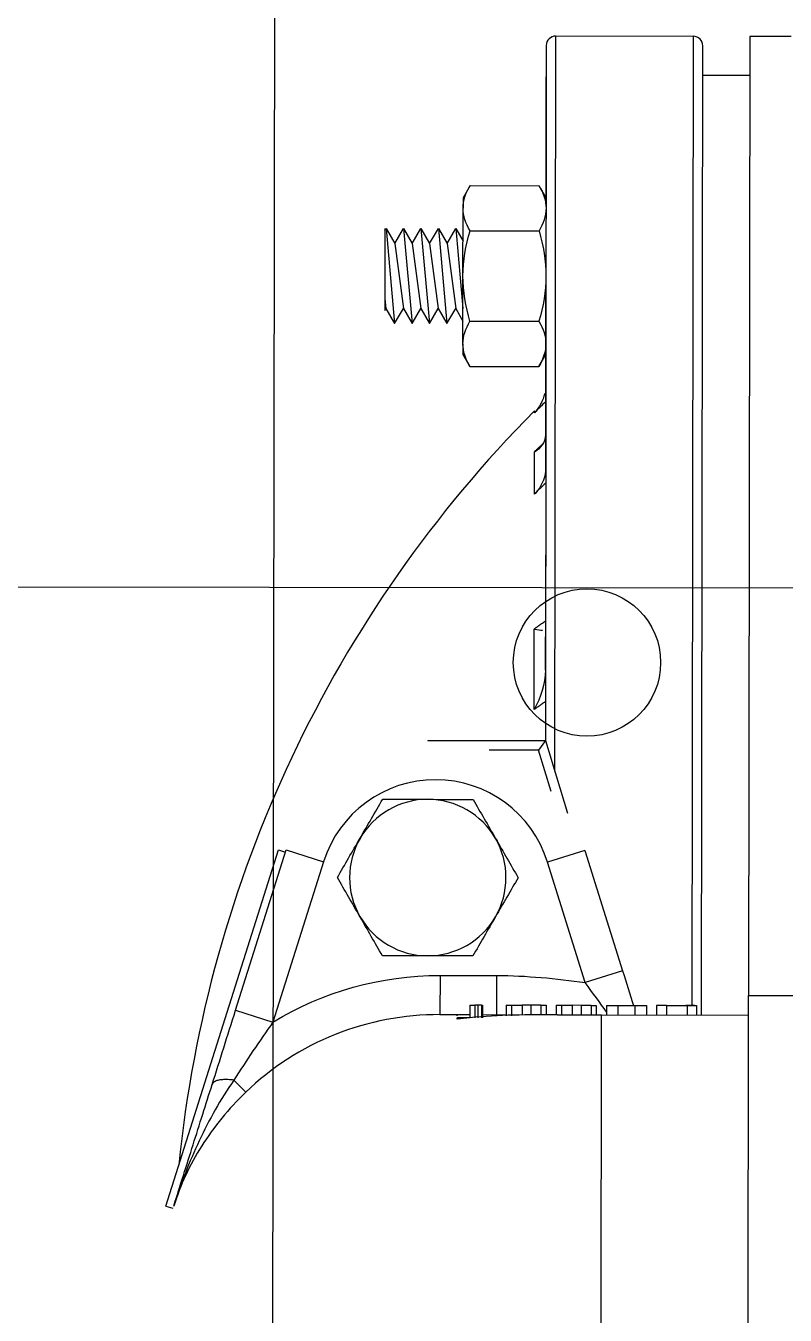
# Model space of a CAD drawing. Header units: millimetres. Extents: x 9 to 403, y 12 to 283.
# Drawn here: x 69.1473 to 69.2091, y 241.1988 to 241.3038 of the extents above; entities that cross this region are included whole.
import ezdxf

# ---------------------------------------------------------------- set-up
doc = ezdxf.new("R2010")
doc.units = ezdxf.units.MM
doc.layers.add('SITE_20200109$0$22', color=40, linetype='Continuous')

# ---------------------------------------------------------------- blocks, each defined once
blk = doc.blocks.new('SITE_20200109$0$A$C3D8971C')
at = {"color": 9, "linetype": 'Continuous', "extrusion": (0, 1, 0)}
for p, q in [((-597.31, -741.77), (-597.49, -742.35)), ((-597.31, -741.77), (-568.3, -750.89)), ((-587.05, -747.3), (-588.04, -748.26)), ((-581.36, -747.42), (-582.32, -750.47)), ((-581.36, -747.42), (-568.3, -751.53)), ((-569.26, -754.57), (-582.32, -750.47)), ((-568.3, -751.53), (-569.26, -754.57)), ((-568.3, -750.89), (-568.48, -751.47)), ((-524.19, -759.59), (-525.42, -760.3)), ((-517.67, -759.59), (-525.42, -760.3)), ((-524.37, -759.49), (-524.19, -759.59)), ((-517.86, -759.49), (-524.37, -759.49)), ((-523.39, -759.49), (-524.19, -759.59)), ((-517.67, -759.59), (-518.9, -760.3)), ((-517.86, -759.49), (-517.67, -759.59)), ((-517.67, -759.49), (-517.86, -759.49)), ((-525.42, -760.3), (-524.19, -761.01)), ((-524.19, -761.01), (-525.42, -761.72)), ((-517.67, -761.01), (-525.42, -761.72)), ((-518.9, -760.3), (-524.19, -761.01)), ((-518.9, -760.3), (-517.67, -761.01)), ((-517.67, -761.01), (-518.9, -761.72)), ((-525.42, -761.72), (-524.19, -762.43)), ((-518.9, -761.72), (-524.19, -762.43)), ((-518.9, -761.72), (-517.67, -762.43)), ((-559.37, -763.06), (-559.39, -763.06)), ((-559.37, -763.06), (-559.37, -772.62)), ((-524.19, -762.43), (-525.42, -763.14)), ((-517.67, -762.43), (-525.42, -763.14)), ((-525.42, -763.14), (-524.19, -763.85)), ((-518.9, -763.14), (-524.19, -763.85)), ((-517.67, -762.43), (-518.9, -763.14)), ((-518.9, -763.14), (-517.67, -763.85)), ((-578.5, -764.07), (-581.69, -764.07)), ((-581.69, -764.07), (-581.69, -765.48)), ((-578.5, -764.07), (-578.5, -768.68)), ((-524.19, -763.85), (-525.42, -764.56)), ((-517.67, -763.85), (-525.42, -764.56)), ((-517.67, -763.85), (-518.9, -764.56)), ((-525.42, -764.56), (-524.19, -765.27)), ((-524.19, -765.27), (-525.22, -765.86)), ((-518.9, -764.56), (-524.19, -765.27)), ((-517.67, -765.27), (-524.19, -765.86)), ((-518.9, -764.56), (-517.67, -765.27)), ((-517.67, -765.27), (-518.7, -765.86)), ((-582.05, -765.48), (-581.94, -765.48)), ((-581.94, -766.5), (-581.94, -765.48)), ((-580.92, -766.5), (-581.94, -766.5)), ((-581.79, -765.48), (-581.69, -765.48)), ((-581.69, -765.48), (-581.69, -766.5)), ((-580.92, -766.5), (-580.92, -766.92)), ((-527.92, -765.86), (-528.9, -766.43)), ((-528.9, -766.43), (-528.9, -772.05)), ((-527.06, -765.86), (-527.92, -765.86)), ((-527.06, -765.86), (-521.54, -765.86)), ((-525.22, -766.43), (-525.22, -772.05)), ((-521.54, -765.86), (-516.02, -765.86)), ((-517.86, -766.43), (-517.86, -772.05)), ((-515.17, -765.86), (-516.02, -765.86)), ((-514.18, -766.43), (-515.17, -765.86)), ((-514.18, -766.43), (-514.18, -772.05)), ((-580.92, -766.92), (-581.94, -766.92)), ((-580.92, -767.14), (-581.94, -767.14)), ((-580.92, -767.44), (-581.94, -767.44)), ((-580.92, -767.53), (-581.94, -767.53)), ((-581.69, -767.53), (-581.69, -769.46)), ((-580.92, -767.14), (-580.92, -766.92)), ((-580.92, -767.44), (-580.92, -767.14)), ((-580.92, -767.44), (-580.92, -767.53)), ((-560.14, -772.05), (-560.14, -768.04)), ((-580.92, -769.46), (-581.79, -769.46)), ((-578.5, -768.68), (-581.69, -768.68)), ((-580.92, -769.46), (-580.92, -769.89)), ((-580.92, -769.89), (-581.77, -769.89)), ((-580.92, -769.89), (-580.92, -770.75)), ((-580.92, -770.75), (-581.73, -770.75)), ((-580.92, -771.48), (-581.7, -771.48)), ((-580.92, -771.48), (-580.92, -770.75)), ((-580.92, -772.29), (-580.92, -771.48)), ((-556.84, -771.7), (-550.28, -771.7)), ((-539.3, -771.7), (-535.84, -771.7)), ((-532.67, -771.7), (-532.52, -771.7)), ((-580.92, -772.29), (-581.7, -772.29)), ((-580.92, -772.72), (-581.69, -772.72)), ((-580.92, -772.29), (-580.92, -772.72)), ((-559.37, -772.62), (-565.26, -774.44)), ((-563.52, -773.1), (-560.14, -772.05)), ((-559.37, -772.62), (-560.14, -772.05)), ((-502.76, -772.62), (-559.37, -772.62)), ((-537.6, -772.62), (-550.92, -772.62)), ((-537.17, -772.62), (-531.11, -772.62)), ((-531.11, -772.62), (-525.2, -772.62)), ((-528.9, -772.05), (-527.92, -772.62)), ((-525.2, -772.62), (-520.11, -772.62)), ((-515.17, -772.62), (-514.18, -772.05)), ((-515.17, -772.62), (-508.5, -772.62)), ((-505.31, -772.62), (-505.31, -772.62)), ((-580.92, -773.54), (-581.69, -773.54)), ((-581.69, -773.65), (-581.69, -777.23)), ((-580.92, -773.54), (-580.92, -773.97)), ((-579.07, -775.9), (-569.26, -772.82)), ((-568.3, -775.86), (-569.26, -772.82)), ((-502, -773.38), (-561.85, -773.38)), ((-502, -784.6), (-502, -773.38)), ((-580.92, -773.97), (-581.69, -773.97)), ((-580.92, -774.83), (-581.69, -774.83)), ((-580.92, -773.97), (-580.92, -774.83)), ((-580.92, -775.56), (-580.92, -774.83)), ((-580.92, -775.56), (-581.69, -775.56)), ((-580.92, -776.37), (-580.92, -775.56)), ((-578.11, -778.94), (-579.07, -775.9)), ((-568.3, -775.86), (-578.11, -778.94)), ((-580.92, -776.37), (-581.69, -776.37)), ((-580.92, -776.8), (-581.69, -776.8)), ((-580.92, -776.37), (-580.92, -776.8)), ((-625.52, -777.23), (-581.69, -777.23)), ((-581.69, -777.23), (-581.69, -789.19)), ((-580.92, -777.62), (-581.69, -777.62)), ((-580.92, -777.62), (-580.92, -778.56)), ((-580.92, -778.56), (-581.69, -778.56)), ((-580.92, -778.56), (-580.92, -779.94)), ((-580.92, -779.94), (-581.69, -779.94)), ((-580.92, -779.94), (-580.92, -780.88)), ((-580.92, -780.88), (-581.69, -780.88)), ((-580.92, -781.7), (-581.69, -781.7)), ((-580.92, -782.51), (-580.92, -781.7)), ((-580.92, -782.51), (-581.69, -782.51)), ((-580.92, -782.51), (-580.92, -784.19)), ((-580.92, -784.19), (-581.69, -784.19)), ((-580.92, -784.83), (-580.92, -784.1)), ((-580.92, -784.19), (-580.92, -784.96)), ((-580.92, -784.96), (-581.69, -784.96)), ((-581.68, -785.37), (-502.76, -785.37)), ((-580.92, -784.6), (-502, -784.6)), ((-505.19, -789.19), (-505.19, -785.37)), ((-627.91, -789.19), (-580.09, -789.19)), ((-580.09, -789.19), (-580.09, -821.07)), ((-502, -789.19), (-580.09, -789.19)), ((-502, -792.56), (-502, -789.19))]:
    blk.add_line(p, q, dxfattribs=at)
at = {"color": 9, "linetype": 'Continuous'}
blk.add_line((-705, -750.5), (-305, -750.5), dxfattribs=at)
blk.add_circle((-553, -776), 6, dxfattribs=at)
for centre, radius, start, end in [((-604, -843.99), 101.67, 45.3236, 84.338), ((-572.12, -763.69), 9.56, 287.4576, 72.5424), ((-570.53, -763.06), 6.37, 60, 120), ((-570.53, -763.06), 6.37, 120, 180), ((-570.53, -763.06), 6.37, 0, 60), ((-570.53, -763.06), 6.37, 180, 240), ((-570.53, -763.06), 6.37, 300, 0), ((-570.53, -763.06), 6.37, 240, 300), ((-604, -843.99), 101.56, 44.649, 45.384), ((-502.76, -773.38), 0.765, 0, 90), ((-502.76, -784.6), 0.765, 270, 0)]:
    blk.add_arc(centre, radius, start, end, dxfattribs=at)
for points, knots in [([(-597.31, -742.41), (-595.64, -742.93), (-593.98, -743.46), (-590.66, -744.5), (-589, -745.02), (-587.4, -745.53)], [0, 0, 0, 0, 0.5, 0.5, 1, 1, 1, 1]), ([(-588.04, -748.26), (-589.39, -746.86), (-590.86, -745.66), (-593.97, -743.7), (-595.6, -742.95), (-597.31, -742.41)], [0, 0, 0, 0, 0.5, 0.5, 1, 1, 1, 1]), ([(-587.05, -747.3), (-588.61, -746.19), (-590.28, -745.29), (-593.72, -743.67), (-595.51, -742.98), (-597.31, -742.41)], [0, 0, 0, 0, 0.5, 0.5, 1, 1, 1, 1]), ([(-581.69, -764.07), (-581.69, -761.14), (-582.24, -758.23), (-584.4, -752.83), (-586.02, -750.33), (-588.04, -748.26)], [0, 0, 0, 0, 0.5, 0.5, 1, 1, 1, 1]), ([(-581.69, -773.65), (-581.69, -772.46), (-581.69, -771.27), (-581.76, -768.87), (-581.83, -767.68), (-581.94, -766.5)], [0, 0, 0, 0, 0.5, 0.5, 1, 1, 1, 1]), ([(-537.17, -772.62), (-537.5, -772.62), (-537.83, -772.56), (-538.46, -772.32), (-538.76, -772.15), (-539.13, -771.86), (-539.21, -771.78), (-539.3, -771.7)], [0, 0, 0, 0, 0.428909, 0.428909, 0.858503, 0.858503, 1, 1, 1, 1]), ([(-537.6, -772.62), (-537.34, -772.62), (-537.13, -772.62), (-536.98, -772.62), (-536.82, -772.62), (-536.66, -772.62)], [0, 0, 0, 0, 0.429277, 0.429277, 1, 1, 1, 1]), ([(-520.11, -772.62), (-519.78, -772.62), (-519.46, -772.62), (-518.93, -772.62), (-518.7, -772.62), (-518.53, -772.62), (-518.36, -772.62), (-518.25, -772.62), (-518.13, -772.62)], [0, 0, 0, 0, 0.286634, 0.286634, 0.57328, 0.57328, 0.57328, 1, 1, 1, 1]), ([(-508.5, -772.62), (-508.14, -772.62), (-507.78, -772.62), (-507.1, -772.62), (-506.78, -772.62), (-506.22, -772.62), (-505.98, -772.62), (-505.79, -772.62), (-505.6, -772.62), (-505.46, -772.62), (-505.31, -772.62)], [0, 0, 0, 0, 0.215359, 0.215359, 0.430727, 0.430727, 0.645961, 0.645961, 0.645961, 1, 1, 1, 1])]:
    blk.add_open_spline(points, degree=3, knots=knots, dxfattribs=at)
for points, weights in [([(-587.05, -747.3), (-586.85, -745.7), (-587.4, -745.53)], [1, 0.866025403784, 1]), ([(-556.19, -772.62), (-556.51, -772.16), (-556.84, -771.7)], [1, 0.999979431042, 1]), ([(-549.63, -772.62), (-549.95, -772.16), (-550.28, -771.7)], [1, 0.999979433825, 1]), ([(-535.21, -772.38), (-535.52, -772.04), (-535.84, -771.7)], [1, 0.999988802901, 1])]:
    blk.add_rational_spline(points, weights, degree=2, dxfattribs=at)
for points in [[(-587.4, -745.53), (-585.44, -746.14), (-583.44, -746.77), (-581.36, -747.42)], [(-582.32, -750.47), (-583.89, -749.37), (-585.45, -748.3), (-587.05, -747.3)], [(-582.32, -750.47), (-579.83, -754.51), (-578.5, -759.27), (-578.5, -764.07)], [(-573.72, -757.54), (-572.64, -756.91), (-571.57, -756.3), (-570.53, -755.7)], [(-570.53, -755.7), (-569.49, -756.3), (-568.43, -756.91), (-567.34, -757.54)], [(-576.91, -759.38), (-575.86, -758.77), (-574.8, -758.16), (-573.72, -757.54)], [(-567.34, -757.54), (-566.26, -758.16), (-565.2, -758.78), (-564.16, -759.38)], [(-576.91, -763.06), (-576.91, -761.81), (-576.91, -760.57), (-576.91, -759.38)], [(-564.16, -759.38), (-564.16, -760.57), (-564.16, -761.81), (-564.16, -763.06)], [(-576.91, -766.74), (-576.91, -765.54), (-576.91, -764.3), (-576.91, -763.06)], [(-564.16, -763.06), (-564.16, -764.3), (-564.16, -765.54), (-564.16, -766.74)], [(-581.94, -766.5), (-581.96, -766.33), (-581.99, -765.99), (-582.03, -765.65), (-582.05, -765.48)], [(-528.9, -766.43), (-528.3, -766.08), (-527.69, -765.86), (-527.06, -765.86)], [(-527.06, -765.86), (-526.44, -765.86), (-525.82, -766.08), (-525.22, -766.43)], [(-525.22, -766.43), (-524.03, -766.09), (-522.79, -765.86), (-521.54, -765.86)], [(-521.54, -765.86), (-520.3, -765.86), (-519.05, -766.09), (-517.86, -766.43)], [(-517.86, -766.43), (-517.26, -766.08), (-516.65, -765.86), (-516.02, -765.86)], [(-516.02, -765.86), (-515.4, -765.86), (-514.78, -766.08), (-514.18, -766.43)], [(-573.72, -768.58), (-574.8, -767.95), (-575.87, -767.34), (-576.91, -766.74)], [(-564.16, -766.74), (-565.2, -767.34), (-566.26, -767.95), (-567.34, -768.58)], [(-570.53, -770.42), (-571.57, -769.82), (-572.63, -769.2), (-573.72, -768.58)], [(-567.34, -768.58), (-568.43, -769.2), (-569.49, -769.82), (-570.53, -770.42)], [(-578.5, -768.68), (-578.5, -771.11), (-578.73, -773.51), (-579.07, -775.9)], [(-553.62, -772.62), (-554.74, -772.62), (-555.86, -772.25), (-556.84, -771.7)], [(-550.28, -771.7), (-550.35, -771.98), (-550.37, -772.22), (-550.36, -772.38)], [(-538.39, -772.62), (-538.68, -772.31), (-538.98, -772), (-539.3, -771.7)], [(-535.84, -771.7), (-535.56, -772.24), (-535.11, -772.62), (-534.46, -772.62)], [(-531.1, -772.53), (-531.71, -772.39), (-532.24, -772.09), (-532.67, -771.7)], [(-553.62, -772.62), (-552.6, -772.62), (-551.66, -772.62), (-550.92, -772.62)], [(-527.06, -772.62), (-527.69, -772.62), (-528.3, -772.4), (-528.9, -772.05)], [(-525.22, -772.05), (-525.83, -772.4), (-526.44, -772.62), (-527.06, -772.62)], [(-521.54, -772.62), (-522.79, -772.62), (-524.03, -772.4), (-525.22, -772.05)], [(-517.86, -772.05), (-519.05, -772.39), (-520.3, -772.62), (-521.54, -772.62)], [(-516.02, -772.62), (-516.65, -772.62), (-517.26, -772.4), (-517.86, -772.05)], [(-514.18, -772.05), (-514.78, -772.4), (-515.4, -772.62), (-516.02, -772.62)], [(-581.45, -777.64), (-580.75, -777.12), (-579.91, -776.51), (-579.07, -775.9)], [(-578.11, -778.94), (-579.08, -779.25), (-580.04, -779.55), (-580.93, -779.83)]]:
    blk.add_open_spline(points, degree=3, dxfattribs=at)
blk = doc.blocks.new('AUDIT_I_200528142514-0')
at = {"layer": 'SITE_20200109$0$22', "color": 8, "rotation": 89.92133469272197}
blk.add_blockref('SITE_20200109$0$A$C3D8971C', (248392.59, 243549.64), dxfattribs=at)

msp = doc.modelspace()

# ---------------------------------------------------------------- linework, layer by layer
at = {"color": 8}
msp.add_line((69.64459, 241.25745), (68.20459, 241.25943), dxfattribs=at)

# ---------------------------------------------------------------- block references
at = {"linetype": 'Continuous', "xscale": 0.001000002026557922, "yscale": 0.001000002026557922, "zscale": 0.001000002026557922}
msp.add_blockref('AUDIT_I_200528142514-0', (-179.97536, -1.74407), dxfattribs=at)

doc.saveas('drawing.dxf')
